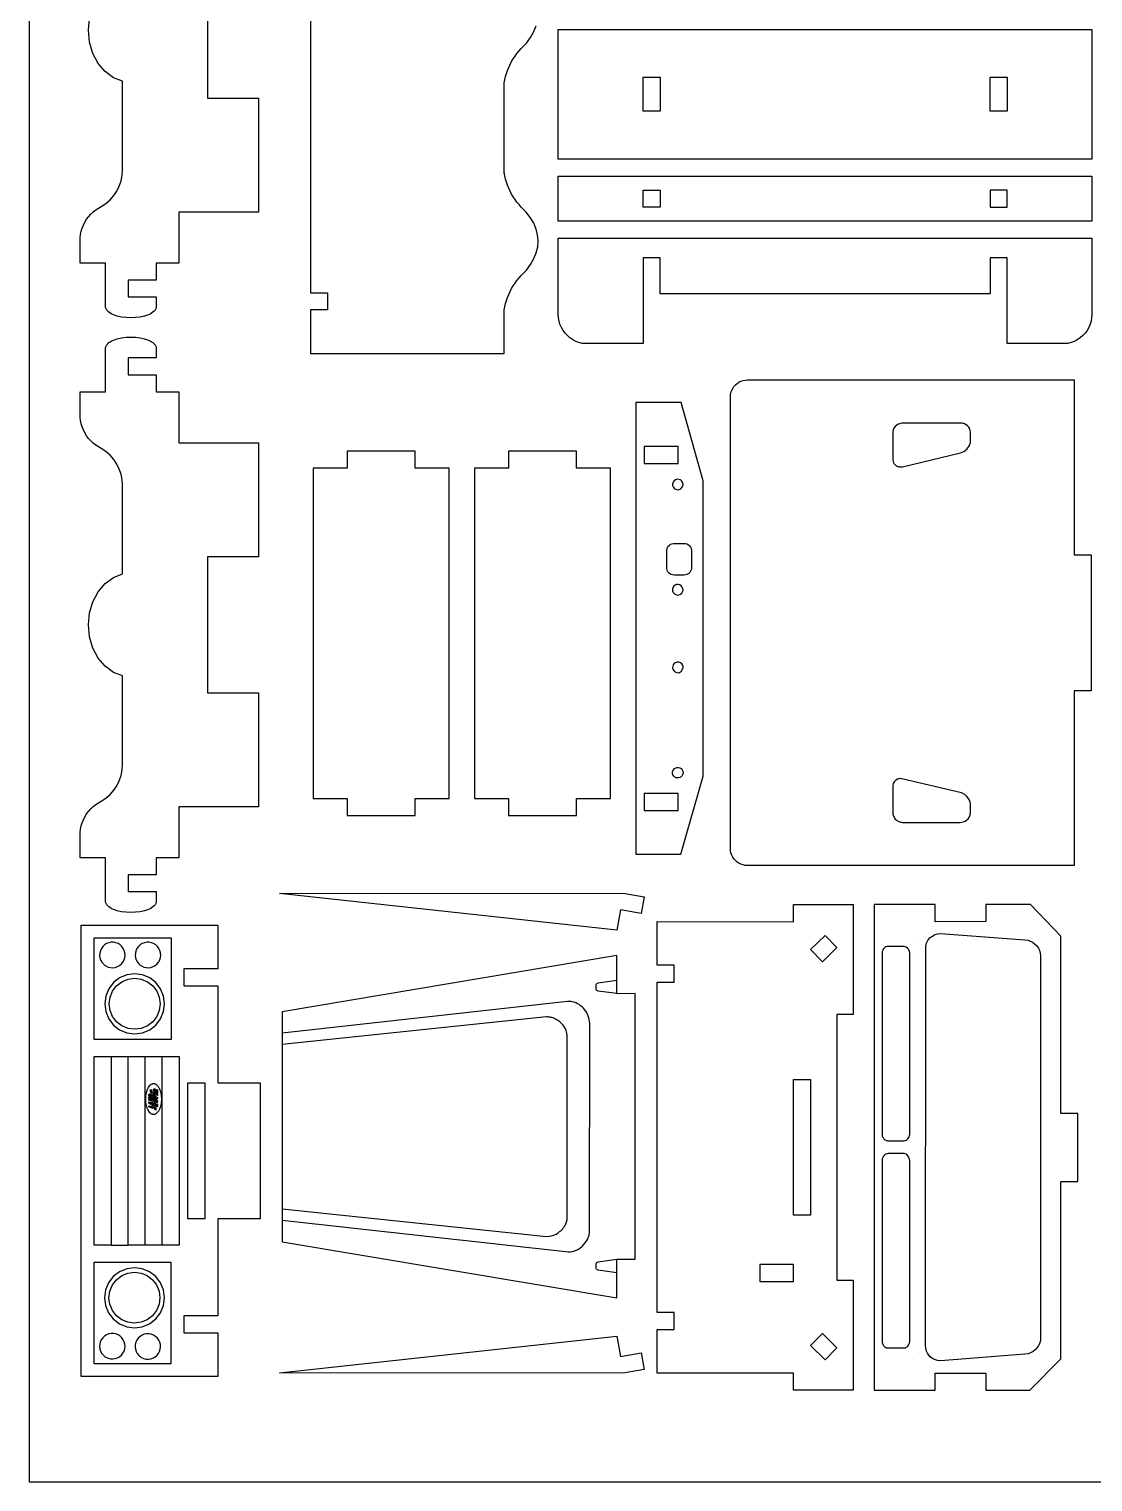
# Model space of a CAD drawing. Extents: x -427 to 475, y -546 to 421.
# Drawn here: x -427 to -50, y -546 to -33 of the extents above; entities that cross this region are included whole.
import ezdxf

# ---------------------------------------------------------------- set-up
doc = ezdxf.new("R2010")
doc.units = 0
doc.header["$MEASUREMENT"] = 0
doc.layers.get('0').update_dxf_attribs({"linetype": 'CONTINUOUS'})
doc.layers.add('ENGRAVING', color=1, linetype='CONTINUOUS')

msp = doc.modelspace()

# ---------------------------------------------------------------- linework, layer by layer
for points in [[(-426.7, -546.44), (474.75, -546.44), (474.75, 421.11), (-426.7, 421.11)], [(-239.46, -78.51), (-239.46, -32.64), (-50.69, -32.64), (-50.69, -78.51)], [(-209.47, -49.57), (-203.46, -49.57), (-203.46, -61.58), (-209.47, -61.58)], [(-80.68, -61.58), (-86.69, -61.58), (-86.69, -49.57), (-80.68, -49.57)], [(-239.46, -100.49), (-239.46, -84.52), (-50.69, -84.52), (-50.69, -100.49)], [(-209.47, -95.51), (-209.47, -89.5), (-203.46, -89.5), (-203.46, -95.51)], [(-86.69, -95.51), (-80.68, -95.51), (-80.68, -89.5), (-86.69, -89.5)], [(-237.06, -140.09), (-237.78, -139.12), (-238.37, -138.07), (-238.85, -136.97), (-239.19, -135.81), (-239.4, -134.62), (-239.46, -133.42), (-239.46, -106.5), (-50.69, -106.5), (-50.69, -133.42), (-50.76, -134.62), (-50.97, -135.81), (-51.31, -136.97), (-51.78, -138.07), (-52.38, -139.12), (-53.09, -140.09), (-53.91, -140.98), (-54.83, -141.76), (-55.83, -142.43), (-56.9, -142.99), (-58.03, -143.41), (-59.19, -143.71), (-80.68, -143.71), (-80.68, -113.44), (-86.69, -113.44), (-86.69, -126.17), (-203.46, -126.17), (-203.46, -113.44), (-209.47, -113.44), (-209.47, -143.71), (-230.96, -143.71), (-232.13, -143.41), (-233.26, -142.99), (-234.33, -142.43), (-235.33, -141.76), (-236.24, -140.98)], [(-398.88, -342.67), (-399.21, -342.26), (-399.45, -341.82), (-399.6, -341.35), (-399.65, -340.85), (-399.65, -325.65), (-408.65, -325.65), (-408.65, -316.66), (-408.5, -315.51), (-408.25, -314.38), (-407.91, -313.27), (-407.47, -312.19), (-406.94, -311.16), (-406.33, -310.17), (-405.64, -309.24), (-404.87, -308.37), (-404.02, -307.57), (-403.12, -306.85), (-402.15, -306.2), (-401.13, -305.66), (-399.5, -304.57), (-398.02, -303.28), (-396.73, -301.8), (-395.64, -300.16), (-394.77, -298.4), (-394.14, -296.54), (-393.75, -294.61), (-393.62, -292.65), (-393.62, -261.31), (-396.86, -260.07), (-399.79, -257.93), (-402.24, -255.01), (-404.1, -251.47), (-405.25, -247.48), (-405.64, -243.28), (-405.25, -239.07), (-404.1, -235.09), (-402.24, -231.54), (-399.79, -228.62), (-396.86, -226.49), (-393.62, -225.25), (-393.62, -193.9), (-393.75, -191.94), (-394.14, -190.02), (-394.77, -188.16), (-395.64, -186.39), (-396.73, -184.76), (-398.02, -183.28), (-399.5, -181.99), (-401.14, -180.9), (-402.15, -180.34), (-403.12, -179.69), (-404.02, -178.96), (-404.87, -178.16), (-405.64, -177.3), (-406.33, -176.36), (-406.94, -175.38), (-407.47, -174.34), (-407.91, -173.27), (-408.25, -172.16), (-408.5, -171.02), (-408.65, -169.87), (-408.65, -160.85), (-399.65, -160.85), (-399.65, -145.65), (-399.6, -145.15), (-399.45, -144.68), (-399.21, -144.24), (-398.88, -143.83), (-398.47, -143.46), (-397.99, -143.12), (-397.45, -142.81), (-396.84, -142.53), (-395.48, -142.08), (-393.96, -141.76), (-392.34, -141.56), (-390.66, -141.5), (-388.98, -141.56), (-387.36, -141.76), (-385.84, -142.08), (-384.48, -142.53), (-383.87, -142.81), (-383.33, -143.12), (-382.85, -143.46), (-382.44, -143.83), (-382.11, -144.24), (-381.87, -144.68), (-381.72, -145.15), (-381.67, -148.86), (-391.66, -148.86), (-391.66, -154.86), (-381.67, -154.86), (-381.67, -160.85), (-373.68, -160.85), (-373.68, -178.87), (-345.57, -178.85), (-345.57, -219.21), (-363.6, -219.21), (-363.6, -267.29), (-345.57, -267.29), (-345.57, -307.65), (-373.68, -307.65), (-373.68, -325.65), (-381.67, -325.65), (-381.67, -331.64), (-391.66, -331.64), (-391.66, -337.64), (-381.67, -337.64), (-381.67, -340.85), (-381.72, -341.35), (-381.87, -341.82), (-382.11, -342.26), (-382.44, -342.67), (-382.85, -343.04), (-383.33, -343.38), (-383.87, -343.69), (-384.48, -343.97), (-385.84, -344.42), (-387.36, -344.75), (-388.98, -344.94), (-390.66, -345.01), (-392.34, -344.94), (-393.96, -344.75), (-395.48, -344.42), (-396.84, -343.97), (-397.45, -343.69), (-397.99, -343.38), (-398.47, -343.04)], [(-176.79, -326.65), (-177.31, -326.06), (-177.75, -325.41), (-178.09, -324.7), (-178.35, -323.96), (-178.5, -323.19), (-178.55, -322.4), (-178.55, -162.65), (-178.5, -161.86), (-178.35, -161.09), (-178.09, -160.35), (-177.75, -159.64), (-177.31, -158.99), (-176.79, -158.4), (-176.2, -157.88), (-175.55, -157.44), (-174.84, -157.09), (-174.1, -156.84), (-173.33, -156.69), (-172.54, -156.64), (-56.9, -156.64), (-56.9, -218.49), (-50.89, -218.49), (-50.89, -266.57), (-56.9, -266.57), (-56.9, -328.42), (-172.54, -328.42), (-173.33, -328.36), (-174.1, -328.21), (-174.84, -327.96), (-175.55, -327.61), (-176.2, -327.17)], [(-212.07, -324.41), (-196.15, -324.41), (-188.2, -296.82), (-188.2, -192.35), (-195.98, -164.66), (-212.07, -164.66)], [(-326.17, -304.65), (-314.15, -304.65), (-314.15, -310.66), (-290.11, -310.66), (-290.11, -304.65), (-278.09, -304.65), (-278.09, -187.88), (-290.11, -187.88), (-290.11, -181.87), (-314.15, -181.87), (-314.15, -187.88), (-326.17, -187.88)], [(-269.05, -304.65), (-257.03, -304.65), (-257.03, -310.66), (-232.99, -310.66), (-232.99, -304.65), (-220.97, -304.65), (-220.97, -187.88), (-232.99, -187.88), (-232.99, -181.87), (-257.03, -181.87), (-257.03, -187.88), (-269.05, -187.88)], [(-209.06, -186.15), (-197.05, -186.15), (-197.05, -180.14), (-209.06, -180.14)], [(-209.06, -308.94), (-197.05, -308.94), (-197.05, -302.93), (-209.06, -302.93)], [(-338.07, -338.27), (-216.46, -338.16), (-209.06, -339.44), (-210.08, -345.36), (-217.48, -344.08), (-218.72, -351.27)], [(-204.44, -507.97), (-204.45, -492.49), (-198.44, -492.49), (-198.44, -486.48), (-204.45, -486.48), (-204.45, -369.71), (-198.44, -369.71), (-198.44, -363.7), (-204.45, -363.7), (-204.45, -348.22), (-156.18, -348.27), (-156.18, -342.19), (-135.17, -342.21), (-135.17, -381.11), (-140.85, -381.11), (-140.85, -475.08), (-135.18, -475.08), (-135.18, -513.98), (-156.18, -513.98), (-156.18, -507.97)], [(-106.17, -513.98), (-106.17, -507.97), (-88.14, -507.97), (-88.14, -513.98), (-72.58, -513.98), (-61.71, -502.87), (-61.71, -440.12), (-55.7, -440.12), (-55.7, -416.08), (-61.71, -416.08), (-61.71, -353.44), (-72.44, -342.18), (-88.14, -342.19), (-88.14, -348.25), (-106.16, -348.27), (-106.17, -342.19), (-127.75, -342.21), (-127.74, -513.98)], [(-408.22, -509.16), (-408.22, -349.47), (-359.95, -349.47), (-359.95, -364.89), (-371.97, -364.89), (-371.97, -370.9), (-359.95, -370.9), (-359.95, -405.25), (-344.95, -405.25), (-344.95, -453.33), (-359.96, -453.33), (-359.95, -487.68), (-371.97, -487.68), (-371.97, -493.69), (-359.95, -493.69), (-359.95, -509.16)], [(-145.96, -362.43), (-140.87, -357.42), (-145.08, -353.13), (-150.18, -358.14)], [(-107.87, -502.16), (-108.39, -501.58), (-108.83, -500.93), (-109.25, -499.96), (-109.47, -498.89), (-109.5, -498.32), (-109.47, -357.18), (-109.25, -356.1), (-109.06, -355.6), (-108.55, -354.69), (-107.87, -353.9), (-107.47, -353.57), (-106.58, -353.02), (-106.1, -352.82), (-105.32, -352.6), (-104.22, -352.5), (-74.36, -354.64), (-73.25, -354.83), (-72.71, -355), (-71.71, -355.48), (-71.04, -355.96), (-70.25, -356.73), (-69.6, -357.63), (-69.23, -358.38), (-68.91, -359.44), (-68.8, -360.28), (-68.82, -495.9), (-68.86, -496.18), (-69.13, -497.27), (-69.6, -498.27), (-69.75, -498.51), (-70.43, -499.37), (-70.62, -499.57), (-71.48, -500.27), (-72.2, -500.68), (-73.24, -501.08), (-74.36, -501.26), (-104.22, -503.56), (-105.32, -503.46), (-106.34, -503.15), (-107.04, -502.79)], [(-337.13, -461.52), (-218.72, -481.34), (-218.72, -472.46), (-218.72, -467.69), (-218.64, -467.68), (-212.27, -467.69), (-212.27, -373.72), (-218.64, -373.73), (-218.72, -373.72), (-218.72, -368.95), (-218.72, -360.28), (-337.13, -380.11), (-337.13, -387.75), (-337.13, -391.72), (-337.13, -449.86), (-337.13, -453.84)], [(-156.18, -452.13), (-156.18, -404.05), (-150.17, -404.05), (-150.17, -452.13)], [(-168.2, -475.54), (-156.18, -475.54), (-156.18, -469.53), (-168.2, -469.53)], [(-338.07, -507.86), (-218.72, -494.86), (-217.48, -502.05), (-210.08, -500.77), (-209.06, -506.69), (-216.46, -507.97)], [(-145.08, -503.23), (-150.18, -498.22), (-145.96, -493.94), (-140.87, -498.95)]]:
    msp.add_lwpolyline(points, close=True)
for points in [[(-363.6, -8.87), (-363.6, -56.95), (-345.57, -56.95), (-345.57, -97.31), (-373.68, -97.31), (-373.68, -115.31), (-381.67, -115.31), (-381.67, -121.31), (-391.66, -121.31), (-391.66, -127.3), (-381.67, -127.3), (-381.67, -130.51), (-381.72, -131.02), (-381.87, -131.49), (-382.11, -131.93), (-382.44, -132.33), (-382.85, -132.71), (-383.33, -133.05), (-383.87, -133.36), (-384.48, -133.63), (-385.84, -134.09), (-387.36, -134.41), (-388.98, -134.61), (-390.66, -134.67), (-392.34, -134.61), (-393.96, -134.41), (-395.48, -134.09), (-396.84, -133.63), (-397.45, -133.36), (-397.99, -133.05), (-398.47, -132.71), (-398.88, -132.33), (-399.21, -131.93), (-399.45, -131.49), (-399.6, -131.02), (-399.65, -130.51), (-399.65, -115.31), (-408.65, -115.31), (-408.65, -106.33), (-408.5, -105.18), (-408.25, -104.04), (-407.91, -102.93), (-407.47, -101.86), (-406.94, -100.82), (-406.33, -99.83), (-405.64, -98.9), (-404.87, -98.03), (-404.02, -97.23), (-403.12, -96.51), (-402.15, -95.86), (-401.13, -95.33), (-399.5, -94.24), (-398.02, -92.94), (-396.73, -91.46), (-395.64, -89.83), (-394.77, -88.06), (-394.14, -86.2), (-393.75, -84.27), (-393.62, -82.31), (-393.62, -50.97), (-396.86, -49.73), (-399.79, -47.59), (-402.24, -44.67), (-404.1, -41.13), (-405.25, -37.15), (-405.64, -32.94), (-405.25, -28.73)], [(-327.07, -9.08), (-327.07, -125.85), (-321.06, -125.85), (-321.06, -131.86), (-327.08, -131.86), (-327.09, -147.34), (-258.59, -147.34), (-258.59, -131.86), (-258.38, -130.73), (-258.11, -129.62), (-257.79, -128.52), (-257.42, -127.44), (-256.99, -126.38), (-256.51, -125.34), (-255.97, -124.33), (-255.39, -123.34), (-254.75, -122.39), (-254.07, -121.47), (-253.35, -120.58), (-252.58, -119.74), (-250.75, -117.8), (-249.25, -115.8), (-248.07, -113.74), (-247.23, -111.65), (-246.73, -109.53), (-246.57, -107.4), (-246.75, -105.33), (-247.27, -103.28), (-248.11, -101.25), (-249.29, -99.27), (-250.78, -97.34), (-252.58, -95.49), (-253.35, -94.64), (-254.07, -93.75), (-254.75, -92.83), (-255.39, -91.88), (-255.97, -90.89), (-256.5, -89.88), (-256.99, -88.84), (-257.42, -87.78), (-257.79, -86.7), (-258.11, -85.6), (-258.38, -84.49), (-258.59, -83.36), (-258.59, -51.56), (-258.38, -50.44), (-258.11, -49.32), (-257.79, -48.23), (-257.41, -47.14), (-256.98, -46.08), (-256.5, -45.04), (-255.97, -44.03), (-255.38, -43.05), (-254.75, -42.09), (-254.07, -41.17), (-253.34, -40.29), (-252.57, -39.44), (-250.75, -37.5), (-249.25, -35.5), (-248.07, -33.45), (-247.23, -31.35)], [(-258.52, -83.71), (-258.52, -83.36)], [(-111.63, -355.28), (-111.63, -355.31)], [(-218.64, -472.47), (-218.72, -472.46)], [(-111.63, -500.75), (-111.63, -500.78)]]:
    msp.add_lwpolyline(points)
at = {"layer": 'ENGRAVING'}
for points in [[(-120.2, -186.77, 0.122551), (-119.16, -187.29, 0.098658), (-117.72, -187.33), (-97.19, -182.46, 0.128882), (-94.96, -181.17, 0.131761), (-93.69, -179, 0.016891), (-93.65, -178.79, 0.023588), (-93.62, -178.64), (-93.59, -175.2, 0.190721), (-94.65, -172.92, 0.178591), (-97.11, -171.88), (-117.42, -171.88, 0.132514), (-119.72, -172.65, 0.229809), (-121.12, -175.02), (-121.12, -185, 0.099643), (-120.84, -185.96, 0.096321)], [(-197.9, -195.33, 0.782283), (-195.74, -192.44, 0.781894), (-199, -193.98, 0.122401), (-198.62, -194.79, 0.122157)], [(-197.9, -232.58, 0.722471), (-195.57, -229.9, 0.724254), (-199.03, -230.67, 0.159922), (-198.77, -231.81, 0.161123)], [(-197.9, -260.04, 0.264164), (-196.22, -259.93, 0.238303), (-195.3, -258.32, 0.196042), (-195.73, -257.1, 0.348672), (-198.06, -256.68, 0.28855), (-199.01, -258.37, 0.275246)], [(-119.64, -312.49, 0.07759), (-118.66, -312.97, 0.067175), (-117.42, -313.18), (-97.3, -313.18, 0.151852), (-95.01, -312.38, 0.22671), (-93.58, -309.68, 0.025228), (-93.61, -306.85, 0.180834), (-94.9, -303.95, 0.055659), (-95.86, -303.16, 0.06529), (-96.82, -302.71), (-117.9, -297.7, 0.131625), (-119.47, -297.9, 0.270936), (-121.12, -300.06), (-121.14, -309.86, 0.109806), (-120.68, -311.34, 0.110325)], [(-399.48, -363.94, 0.936602), (-394.48, -356.46, 0.936602), (-400.41, -363.22, 0.032737), (-399.97, -363.61, 0.032737)], [(-386.87, -363.94, 0.936602), (-381.87, -356.46, 0.936602), (-387.81, -363.22, 0.032737), (-387.36, -363.61, 0.032737)], [(-123.79, -425.46, 0.052818), (-123.36, -425.66, 0.062933), (-122.97, -425.74), (-117.05, -425.74, 0.185881), (-115.79, -425.08, 0.153894), (-115.1, -423.53), (-115.1, -359.25, 0.154124), (-115.78, -357.7, 0.18557), (-117.05, -357.04), (-122.75, -357.02, 0.187421), (-124.18, -357.67, 0.167362), (-124.92, -359.25), (-124.92, -423.53, 0.116623), (-124.57, -424.66, 0.123392)], [(-123.6, -498.84, 0.053981), (-123.33, -498.95, 0.042226), (-122.97, -499.02), (-117.05, -499.02, 0.185914), (-115.79, -498.36, 0.153921), (-115.1, -496.81), (-115.09, -432.79, 0.15257), (-115.76, -431.03, 0.198654), (-117.05, -430.32), (-122.75, -430.3, 0.187416), (-124.18, -430.95, 0.16731), (-124.92, -432.53), (-124.92, -496.81, 0.122736), (-124.51, -498, 0.124426)], [(-399.48, -502.33, 0.936602), (-394.48, -494.85, 0.936602), (-400.41, -501.62, 0.032737), (-399.97, -502.01, 0.032737)], [(-386.94, -502.45, 0.936602), (-381.94, -494.97, 0.936602), (-387.87, -501.73, 0.032737), (-387.43, -502.12, 0.032737)]]:
    msp.add_lwpolyline(points, format="xyb", close=True, dxfattribs=at)
for points in [[(-200.14, -225.09), (-200.65, -224.53), (-200.78, -224.31), (-200.98, -223.84), (-201.08, -223.33), (-201.1, -217.07), (-200.98, -216.29), (-200.78, -215.82), (-200.65, -215.6), (-200.14, -215.04), (-199.72, -214.76), (-199.25, -214.56), (-198.74, -214.46), (-194.94, -214.44), (-194.41, -214.49), (-193.92, -214.65), (-193.69, -214.76), (-193.27, -215.04), (-192.91, -215.4), (-192.63, -215.82), (-192.43, -216.29), (-192.32, -216.8), (-192.31, -223.2), (-192.36, -223.59), (-192.52, -224.09), (-192.63, -224.31), (-192.91, -224.73), (-193.27, -225.09), (-193.47, -225.24), (-193.92, -225.48), (-194.41, -225.63), (-194.94, -225.69), (-198.48, -225.69), (-199, -225.63), (-199.49, -225.48), (-199.72, -225.37)], [(-198.61, -296.76), (-198.89, -296.3), (-199.03, -295.76), (-199, -295.2), (-198.89, -294.85), (-198.61, -294.39), (-198.36, -294.13), (-198.06, -293.93), (-197.55, -293.74), (-196.98, -293.72), (-196.45, -293.85), (-195.98, -294.13), (-195.62, -294.53), (-195.39, -295.02), (-195.34, -295.2), (-195.31, -295.76), (-195.45, -296.3), (-195.73, -296.76), (-195.98, -297.01), (-196.45, -297.29), (-196.98, -297.43), (-197.55, -297.4), (-197.73, -297.35), (-198.21, -297.12)], [(-403.65, -389.93), (-403.65, -353.92), (-376.41, -353.92), (-376.41, -389.93)], [(-386.58, -387.57), (-384.02, -386.51), (-381.83, -384.82), (-380.14, -382.62), (-379.08, -380.06), (-378.72, -377.31), (-379.08, -374.57), (-380.14, -372.01), (-381.83, -369.81), (-384.02, -368.12), (-386.58, -367.06), (-389.33, -366.7), (-392.08, -367.06), (-394.64, -368.12), (-396.83, -369.81), (-398.52, -372.01), (-399.58, -374.57), (-399.94, -377.31), (-399.58, -380.06), (-398.52, -382.62), (-396.83, -384.82), (-394.64, -386.51), (-392.08, -387.57), (-389.33, -387.93)], [(-397.14, -381.82), (-398.04, -379.65), (-398.34, -377.31), (-398.04, -374.98), (-397.14, -372.81), (-395.7, -370.94), (-393.84, -369.51), (-391.66, -368.61), (-389.33, -368.3), (-387, -368.61), (-384.82, -369.51), (-382.96, -370.94), (-381.52, -372.81), (-380.62, -374.98), (-380.32, -377.31), (-380.62, -379.65), (-381.52, -381.82), (-382.96, -383.69), (-384.82, -385.12), (-387, -386.02), (-389.33, -386.33), (-391.66, -386.02), (-393.84, -385.12), (-395.7, -383.69)], [(-383.84, -415.94), (-384.07, -415.69), (-384.69, -414.69), (-384.77, -414.49), (-384.86, -414.28), (-384.93, -414.07), (-385, -413.85), (-385.07, -413.62), (-385.13, -413.38), (-385.19, -413.14), (-385.24, -412.89), (-385.28, -412.63), (-385.32, -412.37), (-385.35, -412.11), (-385.37, -411.84), (-385.39, -411.57), (-385.4, -411.29), (-385.41, -411.01), (-385.4, -410.73), (-385.39, -410.45), (-385.37, -410.17), (-385.35, -409.9), (-385.32, -409.64), (-385.28, -409.38), (-385.24, -409.13), (-385.19, -408.88), (-385.13, -408.63), (-385.07, -408.4), (-385, -408.17), (-384.93, -407.95), (-384.86, -407.73), (-384.77, -407.53), (-384.69, -407.33), (-384.59, -407.14), (-384.4, -406.78), (-383.71, -405.96), (-383.59, -405.87), (-383.46, -405.78), (-383.33, -405.71), (-383.19, -405.64), (-383.06, -405.6), (-382.92, -405.56), (-382.78, -405.54), (-382.63, -405.53), (-382.49, -405.54), (-382.35, -405.56), (-382.21, -405.6), (-382.07, -405.64), (-381.94, -405.71), (-381.81, -405.78), (-381.08, -406.47), (-380.97, -406.62), (-380.87, -406.78), (-380.77, -406.96), (-380.67, -407.14), (-380.58, -407.33), (-380.49, -407.53), (-380.41, -407.73), (-380.33, -407.95), (-380.26, -408.17), (-380.19, -408.4), (-380.13, -408.63), (-380.07, -408.88), (-379.86, -410.73), (-379.86, -411.01), (-379.86, -411.29), (-380.07, -413.14), (-380.13, -413.38), (-380.19, -413.62), (-380.26, -413.85), (-380.33, -414.07), (-380.41, -414.28), (-380.49, -414.49), (-380.58, -414.69), (-380.67, -414.88), (-380.77, -415.06), (-380.87, -415.23), (-380.97, -415.39), (-381.08, -415.55), (-381.68, -416.15), (-381.81, -416.23), (-381.94, -416.31), (-382.07, -416.37), (-382.21, -416.42), (-382.35, -416.45), (-382.49, -416.47), (-382.63, -416.48), (-382.78, -416.47), (-382.92, -416.45), (-383.06, -416.42), (-383.19, -416.37), (-383.33, -416.31), (-383.46, -416.23), (-383.59, -416.15), (-383.71, -416.05)], [(-370.48, -453.33), (-370.48, -405.25), (-364.47, -405.25), (-364.47, -453.33)], [(-384.29, -409.97), (-384.29, -409.62), (-384.29, -409.48), (-384.26, -409.36), (-384.21, -409.27), (-384.03, -409.15), (-383.9, -409.12), (-383.75, -409.13), (-383.58, -409.18), (-383.41, -409.25), (-383.26, -409.34), (-383.13, -409.44), (-383.03, -409.56), (-382.96, -409.67), (-382.9, -409.8), (-382.87, -409.94), (-382.86, -410.09), (-382.86, -410.47)], [(-384.29, -411.4), (-384.29, -411.01), (-383.79, -410.99), (-383.69, -410.99), (-383.56, -410.99), (-383.43, -410.99), (-383.61, -410.95), (-383.75, -410.91), (-384.29, -410.73), (-384.29, -410.34), (-382.86, -410.84), (-382.86, -411.24), (-383.39, -411.27), (-383.55, -411.27), (-383.69, -411.27), (-383.42, -411.32), (-383.22, -411.38), (-382.86, -411.51), (-382.86, -411.91)], [(-383.93, -409.69), (-383.21, -409.95), (-383.23, -409.84), (-383.3, -409.75), (-383.41, -409.67), (-383.56, -409.6), (-383.72, -409.56), (-383.83, -409.56), (-383.91, -409.6)], [(-383.5, -408.71), (-383.78, -408.62), (-383.78, -407.66), (-383.5, -407.76), (-383.08, -408.91), (-383.26, -408.8), (-383.5, -408.28)], [(-382.65, -408.25), (-382.65, -407.83), (-382.65, -407.7), (-382.63, -407.6), (-382.6, -407.51), (-382.55, -407.46), (-382.48, -407.4), (-382.39, -407.38), (-382.29, -407.38), (-382.18, -407.41), (-382.06, -407.47), (-381.96, -407.55), (-381.88, -407.65), (-381.82, -407.77), (-381.22, -407.67), (-381.22, -408.12), (-381.82, -408.14), (-381.22, -408.34), (-381.22, -408.75)], [(-382.65, -409.29), (-382.65, -408.53), (-382.31, -408.65), (-382.31, -409.01), (-382.13, -409.07), (-382.13, -408.75), (-381.78, -408.88), (-381.78, -409.19), (-381.56, -409.27), (-381.56, -408.91), (-381.22, -409.03), (-381.22, -409.79)], [(-382.65, -410.73), (-382.65, -410.3), (-382.24, -410.37), (-381.72, -410.49), (-381.96, -410.37), (-382.18, -410.26), (-382.65, -410), (-382.65, -409.56), (-381.22, -410.47), (-381.22, -410.88)], [(-382.4, -411.94), (-382.51, -411.81), (-382.57, -411.71), (-382.62, -411.6), (-382.65, -411.5), (-382.65, -411.39), (-382.64, -411.27), (-382.61, -411.17), (-382.54, -411.1), (-382.46, -411.04), (-382.35, -411.01), (-382.23, -411.01), (-382.09, -411.03), (-381.93, -411.07), (-381.78, -411.14), (-381.76, -411.15), (-381.64, -411.21), (-381.52, -411.31), (-381.42, -411.41), (-381.33, -411.53), (-381.27, -411.64), (-381.23, -411.77), (-381.22, -411.89), (-381.23, -411.99), (-381.26, -412.08), (-381.3, -412.16), (-381.37, -412.22), (-381.48, -412.27), (-381.61, -412.28), (-381.77, -412.27), (-381.95, -412.22), (-382.12, -412.14), (-382.27, -412.05)], [(-382.35, -407.94), (-382.01, -408.06), (-382.01, -408.04), (-382.02, -407.97), (-382.06, -407.9), (-382.12, -407.84), (-382.19, -407.81), (-382.26, -407.79), (-382.31, -407.81), (-382.34, -407.85)], [(-384.29, -412.5), (-384.29, -412), (-382.86, -412.18), (-382.86, -412.6), (-383.04, -412.57), (-383.04, -412.85), (-382.86, -412.94), (-382.86, -413.36)], [(-384.29, -413.81), (-384.29, -413.41), (-383.21, -413.79), (-383.21, -413.49), (-382.86, -413.61), (-382.86, -414.31)], [(-383.85, -412.42), (-383.77, -412.46), (-383.74, -412.48), (-383.57, -412.56), (-383.35, -412.68), (-383.35, -412.51), (-383.51, -412.48), (-383.54, -412.48), (-383.7, -412.44), (-383.74, -412.43), (-383.81, -412.41)], [(-382.65, -413.28), (-382.65, -412.86), (-382.65, -412.73), (-382.63, -412.63), (-382.6, -412.55), (-382.55, -412.49), (-382.48, -412.44), (-382.39, -412.41), (-382.29, -412.41), (-382.18, -412.44), (-382.06, -412.5), (-381.96, -412.58), (-381.88, -412.68), (-381.82, -412.8), (-381.22, -412.71), (-381.22, -413.15), (-381.82, -413.17), (-381.22, -413.37), (-381.22, -413.78)], [(-382.07, -414.85), (-382.49, -413.7), (-382.31, -413.81), (-382.07, -414.33), (-382.07, -413.89), (-381.79, -413.99), (-381.79, -414.95)], [(-382.35, -412.96), (-382.01, -413.1), (-382.01, -413.07), (-382.02, -413), (-382.06, -412.93), (-382.12, -412.88), (-382.19, -412.84), (-382.26, -412.83), (-382.31, -412.84), (-382.34, -412.89)], [(-382.31, -411.51), (-382.29, -411.58), (-382.21, -411.66), (-382.1, -411.73), (-381.93, -411.8), (-381.78, -411.84), (-381.66, -411.85), (-381.58, -411.83), (-381.56, -411.78), (-381.58, -411.71), (-381.66, -411.63), (-381.76, -411.57), (-381.93, -411.5), (-382.1, -411.45), (-382.22, -411.43), (-382.29, -411.45)], [(-403.71, -504.66), (-403.71, -468.65), (-376.48, -468.65), (-376.48, -504.66)], [(-394.71, -490.46), (-392.15, -491.52), (-389.4, -491.88), (-386.65, -491.52), (-384.09, -490.46), (-381.89, -488.77), (-380.21, -486.57), (-379.15, -484.01), (-378.78, -481.27), (-379.15, -478.52), (-380.21, -475.96), (-381.89, -473.76), (-384.09, -472.07), (-386.65, -471.01), (-389.4, -470.65), (-392.15, -471.01), (-394.71, -472.07), (-396.9, -473.76), (-398.59, -475.96), (-399.65, -478.52), (-400.01, -481.27), (-399.65, -484.01), (-398.59, -486.57), (-396.9, -488.77)], [(-397.21, -485.77), (-398.11, -483.6), (-398.41, -481.27), (-398.11, -478.93), (-397.21, -476.76), (-395.77, -474.89), (-393.91, -473.46), (-391.73, -472.56), (-389.4, -472.25), (-387.07, -472.56), (-384.89, -473.46), (-383.02, -474.89), (-381.59, -476.76), (-380.69, -478.93), (-380.38, -481.27), (-380.69, -483.6), (-381.59, -485.77), (-383.02, -487.64), (-384.89, -489.07), (-387.07, -489.97), (-389.4, -490.28), (-391.73, -489.97), (-393.91, -489.07), (-395.77, -487.64)]]:
    msp.add_lwpolyline(points, close=True, dxfattribs=at)
for points in [[(-218.72, -373.72), (-225.33, -372.81, -0.118717), (-225.84, -372.55, -0.169859), (-226.04, -372.2), (-226.04, -370.47, -0.155969), (-225.83, -370.13, -0.109585), (-225.33, -369.86), (-218.72, -368.95)], [(-337.13, -453.84), (-235.85, -465.09, 0.122317), (-232.98, -464.44, 0.181865), (-228.85, -459.97, 0.038065), (-228.52, -458.92, 0.043278), (-228.38, -457.96), (-228.35, -384.2, 0.164253), (-230.14, -379.37, 0.163014), (-234.53, -376.58, 0.044111), (-235.27, -376.46, 0.036665), (-236.16, -376.47), (-337.13, -387.75)], [(-337.13, -449.86), (-243.57, -459.57, 0.133814), (-240.22, -458.74, 0.115915), (-237.28, -456.06, 0.063384), (-236.64, -454.81, 0.060248), (-236.3, -453.36), (-236.28, -388.54, 0.145707), (-237.49, -385.2, 0.125068), (-240.67, -382.6, 0.055339), (-242.14, -382.1, 0.059781), (-243.57, -381.97), (-337.13, -391.72)], [(-218.72, -472.46), (-225.33, -471.55, -0.109901), (-225.83, -471.28, -0.155839), (-226.04, -470.93), (-226.04, -469.21, -0.155971), (-225.83, -468.86, -0.109584), (-225.33, -468.59), (-218.72, -467.69)]]:
    msp.add_lwpolyline(points, format="xyb", dxfattribs=at)
for points in [[(-397.64, -462.64), (-403.65, -462.64), (-403.65, -395.94), (-397.64, -395.94), (-397.64, -462.64), (-391.63, -462.64)], [(-397.64, -395.94), (-391.63, -395.94)], [(-385.62, -462.64), (-391.63, -462.64), (-391.63, -395.94), (-385.62, -395.94), (-379.61, -395.94), (-373.6, -395.94), (-373.6, -462.64), (-379.61, -462.64), (-385.62, -462.64), (-385.62, -395.94)], [(-379.61, -462.64), (-379.61, -395.94)], [(-383.85, -412.42), (-383.9, -412.4), (-383.95, -412.38)]]:
    msp.add_lwpolyline(points, dxfattribs=at)

doc.saveas('drawing.dxf')
